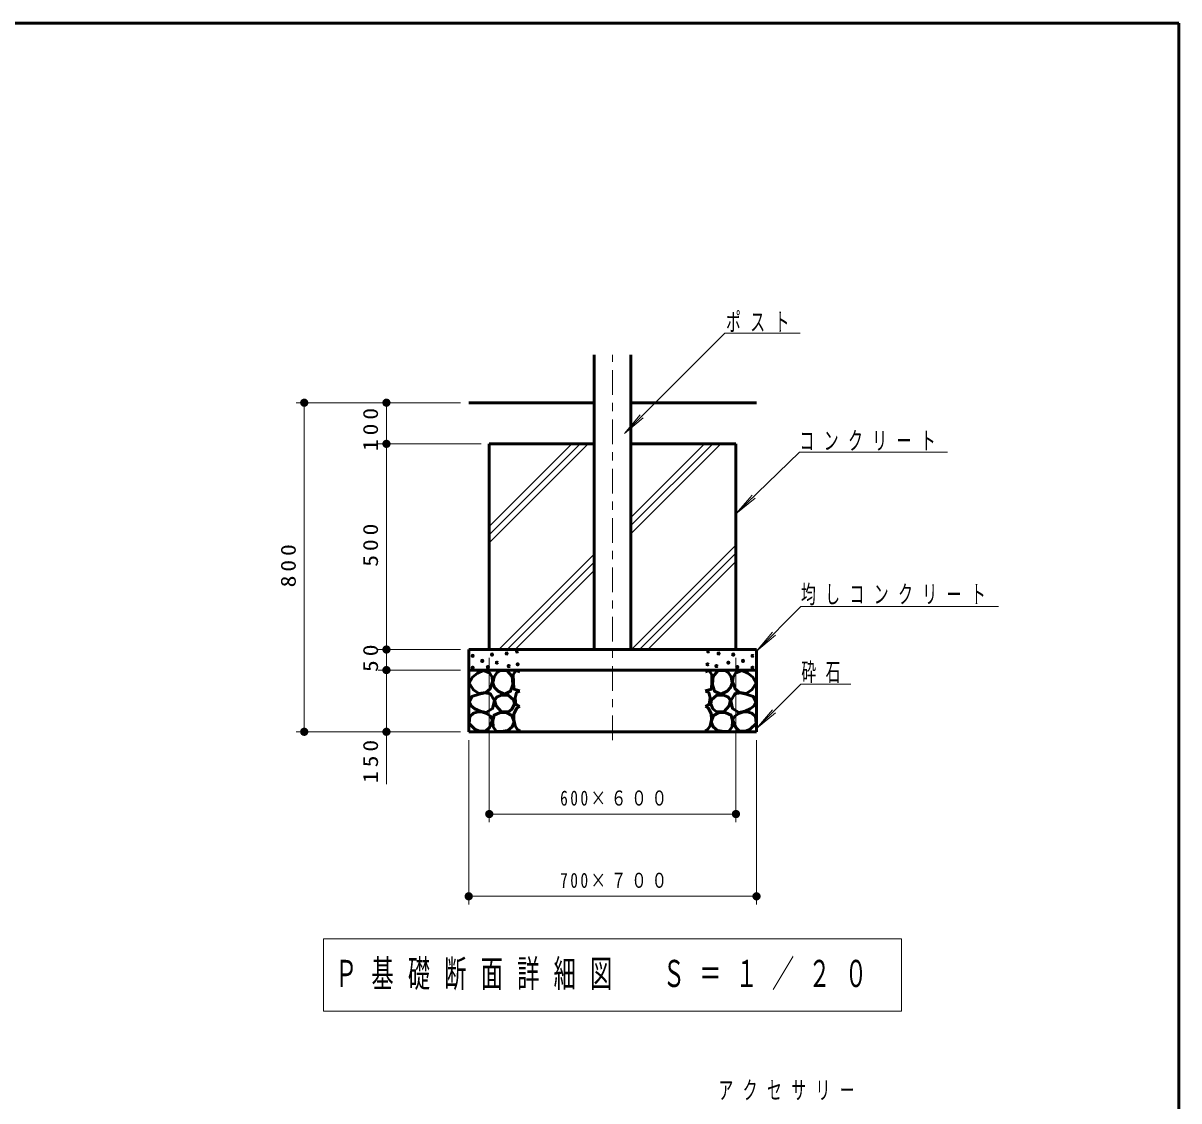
# Model space of a CAD drawing. Units: millimetres on the paper, with parts at other scales. Extents: x -385 to 0, y -594 to 267.
# Drawn here: x -140.5 to 0, y -458 to -327 of the extents above; entities that cross this region are included whole.
import ezdxf

# ---------------------------------------------------------------- set-up
doc = ezdxf.new("R2010")
doc.units = ezdxf.units.MM
doc.linetypes.add('USER2', pattern=[6, 3, -1, 1, -1])
doc.layers.add('0_2', color=7, linetype='Continuous', lineweight=13)
doc.layers.add('LY_19', color=7, linetype='Continuous', lineweight=13)
doc.styles.add('ＭＳ ゴシック', font='')
doc.styles.get('ＭＳ ゴシック').set_extended_font_data('MS Gothic')

# ---------------------------------------------------------------- blocks, each defined once
blk = doc.blocks.new('filled_dot')
at = {"color": 0, "linetype": 'Continuous', "lineweight": -2, "const_width": 1.25}
blk.add_lwpolyline([(-0.625, 0, 1), (0.625, 0, 1)], format="xyb", close=True, dxfattribs=at)

msp = doc.modelspace()

# ---------------------------------------------------------------- linework, layer by layer
at = {"layer": '0_2'}
for p, q in [((-55.217, -364.692), (-67.428, -376.903)), ((-55.217, -364.692), (-46.068, -364.692)), ((-97.362, -373.144), (-107.362, -373.144)), ((-106.362, -413.144), (-106.362, -373.144)), ((-87.362, -373.144), (-97.362, -373.144)), ((-96.362, -378.144), (-96.362, -373.144)), ((-67.428, -376.903), (-65.5, -374.605)), ((-67.428, -376.903), (-65.13, -374.975)), ((-84.862, -378.144), (-97.362, -378.144)), ((-96.362, -403.144), (-96.362, -378.144)), ((-83.862, -388.201), (-73.806, -378.144)), ((-83.862, -389.19), (-72.816, -378.144)), ((-83.862, -390.18), (-71.826, -378.144)), ((-66.634, -387.095), (-57.683, -378.144)), ((-66.634, -388.085), (-56.694, -378.144)), ((-66.634, -389.075), (-55.704, -378.144)), ((-46.137, -379.134), (-53.862, -386.631)), ((-46.137, -379.134), (-28.137, -379.134)), ((-53.862, -386.631), (-51.899, -384.362)), ((-53.862, -386.631), (-51.535, -384.737)), ((-66.561, -403.144), (-53.862, -390.445)), ((-82.683, -403.144), (-71.089, -391.55)), ((-65.572, -403.144), (-53.862, -391.435)), ((-81.694, -403.144), (-71.089, -392.54)), ((-80.704, -403.144), (-71.089, -393.53)), ((-64.582, -403.144), (-53.862, -392.425)), ((-45.953, -397.916), (-51.362, -403.325)), ((-45.953, -397.916), (-21.953, -397.916)), ((-51.362, -403.325), (-49.433, -401.027)), ((-51.362, -403.325), (-49.064, -401.396)), ((-87.362, -403.144), (-97.362, -403.144)), ((-96.362, -405.644), (-96.362, -403.144)), ((-83.862, -404.144), (-83.862, -424.144)), ((-53.862, -404.144), (-53.862, -424.144)), ((-87.362, -405.644), (-97.362, -405.644)), ((-96.362, -419.514), (-96.362, -405.644)), ((-45.953, -407.352), (-51.362, -412.761)), ((-45.953, -407.352), (-39.909, -407.352)), ((-51.362, -412.761), (-49.433, -410.463)), ((-51.362, -412.761), (-49.064, -410.832)), ((-97.362, -413.144), (-107.362, -413.144)), ((-87.362, -413.144), (-97.362, -413.144)), ((-86.362, -414.144), (-86.362, -434.144)), ((-51.362, -414.144), (-51.362, -434.144)), ((-53.862, -423.144), (-83.862, -423.144)), ((-51.362, -433.144), (-86.362, -433.144)), ((-104.012, -438.322), (-104.012, -447.122)), ((-33.712, -438.322), (-104.012, -438.322)), ((-33.712, -447.122), (-33.712, -438.322)), ((-104.012, -447.122), (-33.712, -447.122))]:
    msp.add_line(p, q, dxfattribs=at)
at = {"layer": '0_2', "color": 140, "lineweight": 50}
for p, q in [((-71.089, -403.144), (-71.089, -367.338)), ((-66.634, -403.144), (-66.634, -367.338)), ((-71.089, -378.144), (-83.862, -378.144)), ((-83.862, -378.144), (-83.862, -403.144)), ((-53.862, -378.144), (-66.634, -378.144)), ((-53.862, -378.144), (-53.862, -403.144)), ((-51.362, -403.144), (-86.362, -403.144)), ((-86.362, -403.144), (-86.362, -413.144)), ((-51.362, -403.144), (-51.362, -413.144)), ((-51.362, -405.644), (-86.362, -405.644)), ((-51.362, -413.144), (-86.362, -413.144))]:
    msp.add_line(p, q, dxfattribs=at)
at = {"layer": '0_2', "linetype": 'USER2'}
msp.add_line((-68.862, -414.168), (-68.862, -367.338), dxfattribs=at)
at = {"layer": '0_2', "lineweight": 50}
for p, q in [((-71.089, -373.144), (-86.362, -373.144)), ((-51.362, -373.144), (-66.634, -373.144))]:
    msp.add_line(p, q, dxfattribs=at)
at = {"layer": '0_2', "color": 140, "lineweight": 50}
for points in [[(-85.116, -408.504), (-85.786, -408.051), (-86.311, -407.236), (-85.895, -406.512), (-85.297, -406.005), (-84.609, -405.679), (-83.794, -406.023), (-83.525, -406.485), (-83.45, -407.019), (-83.758, -407.942), (-84.283, -408.377)], [(-82.017, -408.562), (-82.794, -408.217), (-83.213, -407.764), (-83.419, -407.203), (-83.268, -406.448), (-82.958, -405.991), (-82.513, -405.694), (-81.672, -405.737), (-81.09, -406.427), (-81.004, -407.397), (-81.262, -408.217)], [(-55.706, -408.562), (-54.93, -408.217), (-54.511, -407.764), (-54.304, -407.203), (-54.455, -406.448), (-54.765, -405.991), (-55.21, -405.694), (-56.051, -405.737), (-56.634, -406.427), (-56.72, -407.397), (-56.461, -408.217)], [(-52.607, -408.504), (-51.937, -408.051), (-51.412, -407.236), (-51.829, -406.512), (-52.426, -406.005), (-53.114, -405.679), (-53.929, -406.023), (-54.199, -406.485), (-54.273, -407.019), (-53.966, -407.942), (-53.44, -408.377)], [(-84.971, -410.641), (-85.605, -410.369), (-86.076, -410.009), (-86.311, -409.536), (-85.967, -408.848), (-85.098, -408.558), (-84.364, -408.423), (-83.722, -408.522), (-83.233, -409.373), (-83.45, -410.333), (-84.229, -410.786)], [(-82.384, -410.719), (-83.031, -410.007), (-83.204, -409.252), (-82.884, -408.897), (-82.362, -408.692), (-81.543, -408.692), (-80.896, -409.252), (-80.788, -409.749), (-81.068, -410.374), (-81.456, -410.676)], [(-55.34, -410.719), (-54.693, -410.007), (-54.52, -409.252), (-54.839, -408.897), (-55.361, -408.692), (-56.181, -408.692), (-56.828, -409.252), (-56.936, -409.749), (-56.655, -410.374), (-56.267, -410.676)], [(-52.752, -410.641), (-52.118, -410.369), (-51.647, -410.009), (-51.412, -409.536), (-51.756, -408.848), (-52.625, -408.558), (-53.36, -408.423), (-54.002, -408.522), (-54.491, -409.373), (-54.273, -410.333), (-53.495, -410.786)], [(-84.989, -413.086), (-85.605, -412.832), (-86.311, -412.126), (-86.239, -411.275), (-85.797, -410.894), (-85.207, -410.731), (-84.691, -410.746), (-84.193, -410.912), (-83.709, -411.252), (-83.45, -411.709), (-83.83, -412.633), (-84.301, -413.067)], [(-83.441, -411.798), (-83.268, -411.107), (-82.621, -410.827), (-81.823, -410.784), (-81.133, -411.172), (-80.831, -411.97), (-81.09, -412.531), (-81.607, -413.006), (-82.427, -413.113), (-83.009, -413.07), (-83.381, -412.539)], [(-54.283, -411.798), (-54.455, -411.107), (-55.102, -410.827), (-55.9, -410.784), (-56.591, -411.172), (-56.893, -411.97), (-56.634, -412.531), (-56.116, -413.006), (-55.296, -413.113), (-54.714, -413.07), (-54.343, -412.539)], [(-52.734, -413.086), (-52.118, -412.832), (-51.412, -412.126), (-51.485, -411.275), (-51.926, -410.894), (-52.517, -410.731), (-53.033, -410.746), (-53.531, -410.912), (-54.015, -411.252), (-54.273, -411.709), (-53.893, -412.633), (-53.422, -413.067)]]:
    msp.add_lwpolyline(points, close=True, dxfattribs=at)
for points in [[(-80.148, -405.86), (-80.619, -405.697), (-80.945, -406.204), (-80.909, -407.019), (-80.872, -407.961), (-80.13, -408.178)], [(-57.576, -405.86), (-57.105, -405.697), (-56.779, -406.204), (-56.815, -407.019), (-56.851, -407.961), (-57.594, -408.178)], [(-80.148, -408.196), (-80.546, -408.377), (-80.728, -409.029), (-80.619, -409.844), (-80.166, -410.061)], [(-57.576, -408.196), (-57.177, -408.377), (-56.996, -409.029), (-57.105, -409.844), (-57.557, -410.061)], [(-80.148, -410.061), (-80.51, -410.279), (-80.854, -410.967), (-80.89, -411.691), (-80.709, -412.416), (-80.456, -412.814), (-80.112, -413.049)], [(-57.576, -410.061), (-57.213, -410.279), (-56.869, -410.967), (-56.833, -411.691), (-57.014, -412.416), (-57.268, -412.814), (-57.612, -413.049)]]:
    msp.add_lwpolyline(points, dxfattribs=at)
for centre in [(-80.483, -403.371), (-57.241, -403.371), (-85.878, -403.913), (-84.716, -404.533), (-83.529, -403.758), (-82.935, -404.739), (-81.748, -403.629), (-55.976, -403.629), (-54.788, -404.739), (-54.195, -403.758), (-53.007, -404.533), (-51.846, -403.913), (-85.878, -405.359), (-84.019, -405.281), (-81.49, -405.152), (-80.406, -404.946), (-57.318, -404.946), (-56.234, -405.152), (-53.704, -405.281), (-51.846, -405.359)]:
    msp.add_circle(centre, 0.0774, dxfattribs=at)
at = {"layer": 'LY_19', "lineweight": 50}
for p, q in [((0, -327), (-385, -327)), ((0, -594), (0, -327))]:
    msp.add_line(p, q, dxfattribs=at)

# ---------------------------------------------------------------- block references
at = {"layer": '0_2', "xscale": 0.4, "yscale": 0.4}
for p, rotation in [((-106.362, -373.144), 270), ((-96.362, -373.144), 270), ((-96.362, -378.144), 90), ((-96.362, -378.144), 270), ((-96.362, -403.144), 90), ((-96.362, -403.144), 270), ((-96.362, -405.644), 90), ((-96.362, -405.644), 270), ((-106.362, -413.144), 90), ((-96.362, -413.144), 90), ((-53.862, -423.144), 180), ((-51.362, -433.144), 180)]:
    msp.add_blockref('filled_dot', p, dxfattribs=dict(at, rotation=rotation))
for p in [(-83.862, -423.144), (-86.362, -433.144)]:
    msp.add_blockref('filled_dot', p, dxfattribs=at)

# ---------------------------------------------------------------- texts
at = {"layer": '0_2', "style": 'ＭＳ ゴシック'}
for s, insert, char_height, attachment_point in [('\\T1.64;\\W0.6;ポスト', (-55.068, -364.542), 2.199, 7), ('\\T1.64;\\W0.6;コンクリート', (-46.137, -378.984), 2.199, 7), ('\\T1.64;\\W0.6;均しコンクリート', (-45.953, -397.766), 2.199, 7), ('\\T1.64;\\W0.6;砕石', (-45.909, -407.202), 2.199, 7), ('\\T1.32;\\W0.75;600×６００', (-68.445, -422.144), 1.833, 8), ('\\T1.32;\\W0.75;700×７００', (-68.445, -432.144), 1.833, 8), ('\\T1.64;\\W0.6;Ｐ基礎断面詳細図\u3000Ｓ＝１／２０', (-102.612, -442.722), 3.299, 4), ('\\T1.64;\\W0.6;アクセサリー', (-55.988, -457.936), 2.199, 7)]:
    msp.add_mtext(s, dxfattribs=dict(at, insert=insert, char_height=char_height, attachment_point=attachment_point))
at = {"layer": '0_2', "char_height": 1.833, "attachment_point": 8, "rotation": 90, "style": 'ＭＳ ゴシック'}
for s, insert in [('\\T1.33;\\W1.15;100', (-97.362, -376.162)), ('\\T1.33;\\W1.15;500', (-97.362, -390.228)), ('\\T1.33;\\W1.15;800', (-107.362, -392.728)), ('\\T1.34;\\W1.15;50', (-97.362, -403.966)), ('\\T1.33;\\W1.15;150', (-97.362, -416.514))]:
    msp.add_mtext(s, dxfattribs=dict(at, insert=insert))

doc.saveas('drawing.dxf')
